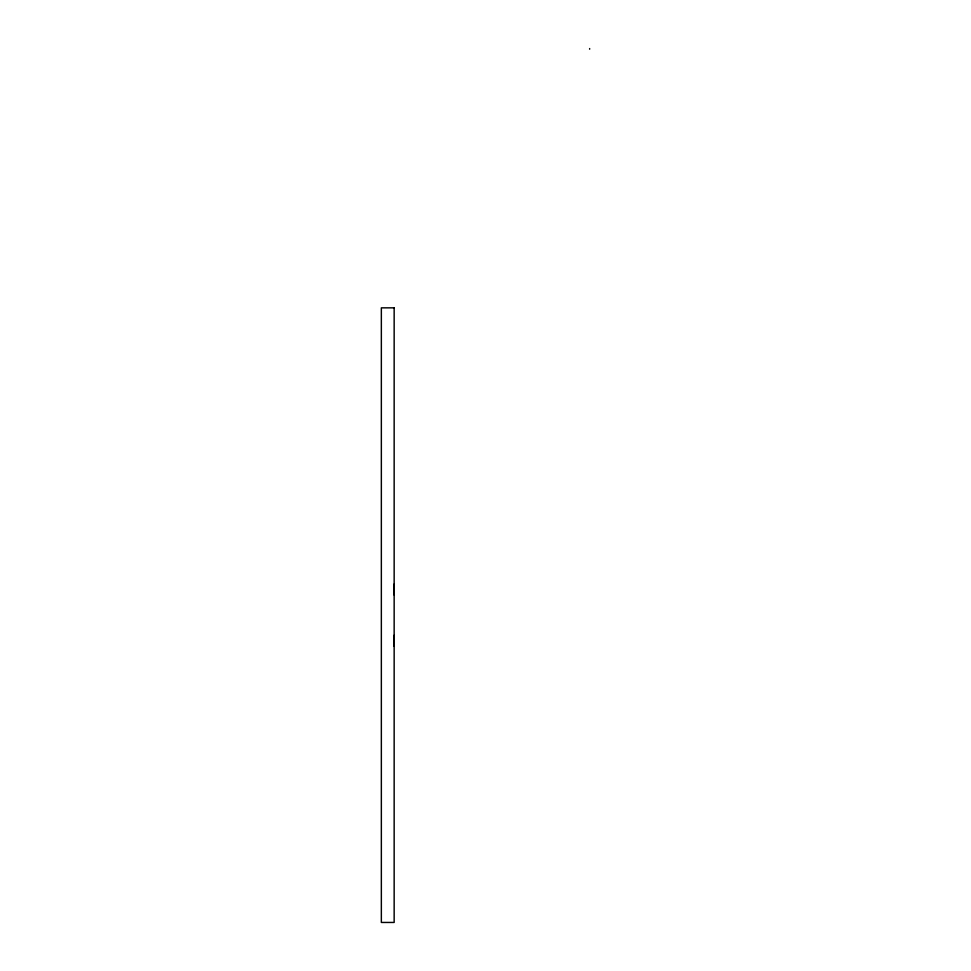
<?xml version="1.0" encoding="UTF-8"?>
<svg xmlns="http://www.w3.org/2000/svg" width="971" height="971" viewBox="0 0 971 971"><rect width="100%" height="100%" fill="white"/><g stroke="black" fill="none" stroke-linecap="round" stroke-linejoin="round"><path stroke-width="1.46" d="M589.652 49.193L589.652 48.55M394.202 583.959L394.202 595.126M394.202 635.18L394.202 646.346M394.153 307.843L381.348 307.843L381.348 922.45L394.153 922.45L394.153 307.843"/></g></svg>
